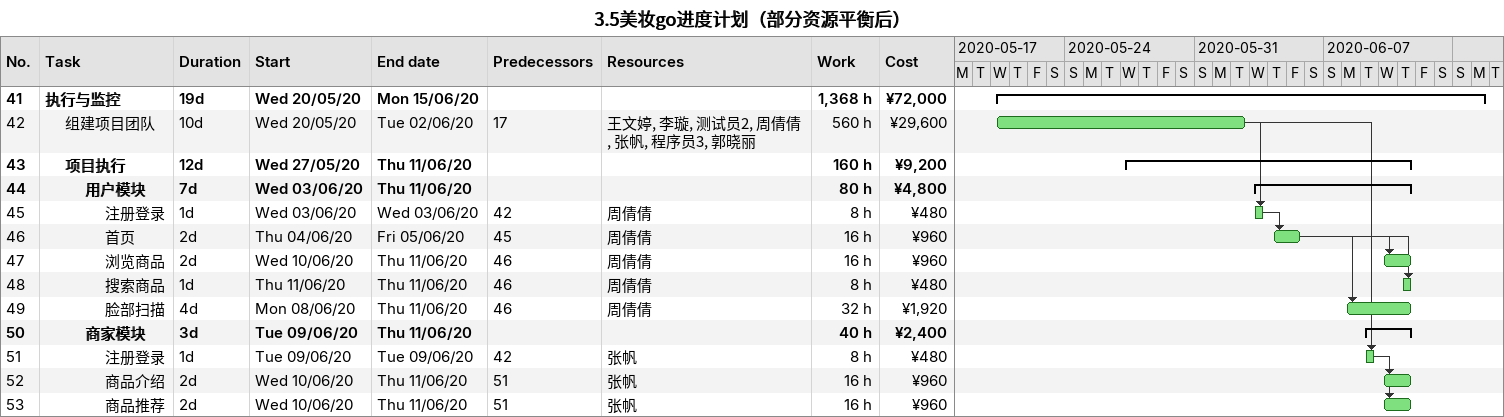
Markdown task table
3.5美妆go进度计划（部分资源平衡后）

| ID | Level | Task | Duration | Start | Finish | Predecessors | Resources | Work (h) | Cost (¥) |
|---|---|---|---|---|---|---|---|---|---|
| 41 | 1 | **执行与监控** | 19d | 2020-05-20 | 2020-06-15 |  |  | 1368 | 72000 |
| 42 | 2 | 组建项目团队 | 10d | 2020-05-20 | 2020-06-02 | 17 | 王文婷, 李璇, 测试员2, 周倩倩, 张帆, 程序员3, 郭晓丽 | 560 | 29600 |
| 43 | 2 | **项目执行** | 12d | 2020-05-27 | 2020-06-11 |  |  | 160 | 9200 |
| 44 | 3 | **用户模块** | 7d | 2020-06-03 | 2020-06-11 |  |  | 80 | 4800 |
| 45 | 4 | 注册登录 | 1d | 2020-06-03 | 2020-06-03 | 42 | 周倩倩 | 8 | 480 |
| 46 | 4 | 首页 | 2d | 2020-06-04 | 2020-06-05 | 45 | 周倩倩 | 16 | 960 |
| 47 | 4 | 浏览商品 | 2d | 2020-06-10 | 2020-06-11 | 46 | 周倩倩 | 16 | 960 |
| 48 | 4 | 搜索商品 | 1d | 2020-06-11 | 2020-06-11 | 46 | 周倩倩 | 8 | 480 |
| 49 | 4 | 脸部扫描 | 4d | 2020-06-08 | 2020-06-11 | 46 | 周倩倩 | 32 | 1920 |
| 50 | 3 | **商家模块** | 3d | 2020-06-09 | 2020-06-11 |  |  | 40 | 2400 |
| 51 | 4 | 注册登录 | 1d | 2020-06-09 | 2020-06-09 | 42 | 张帆 | 8 | 480 |
| 52 | 4 | 商品介绍 | 2d | 2020-06-10 | 2020-06-11 | 51 | 张帆 | 16 | 960 |
| 53 | 4 | 商品推荐 | 2d | 2020-06-10 | 2020-06-11 | 51 | 张帆 | 16 | 960 |
